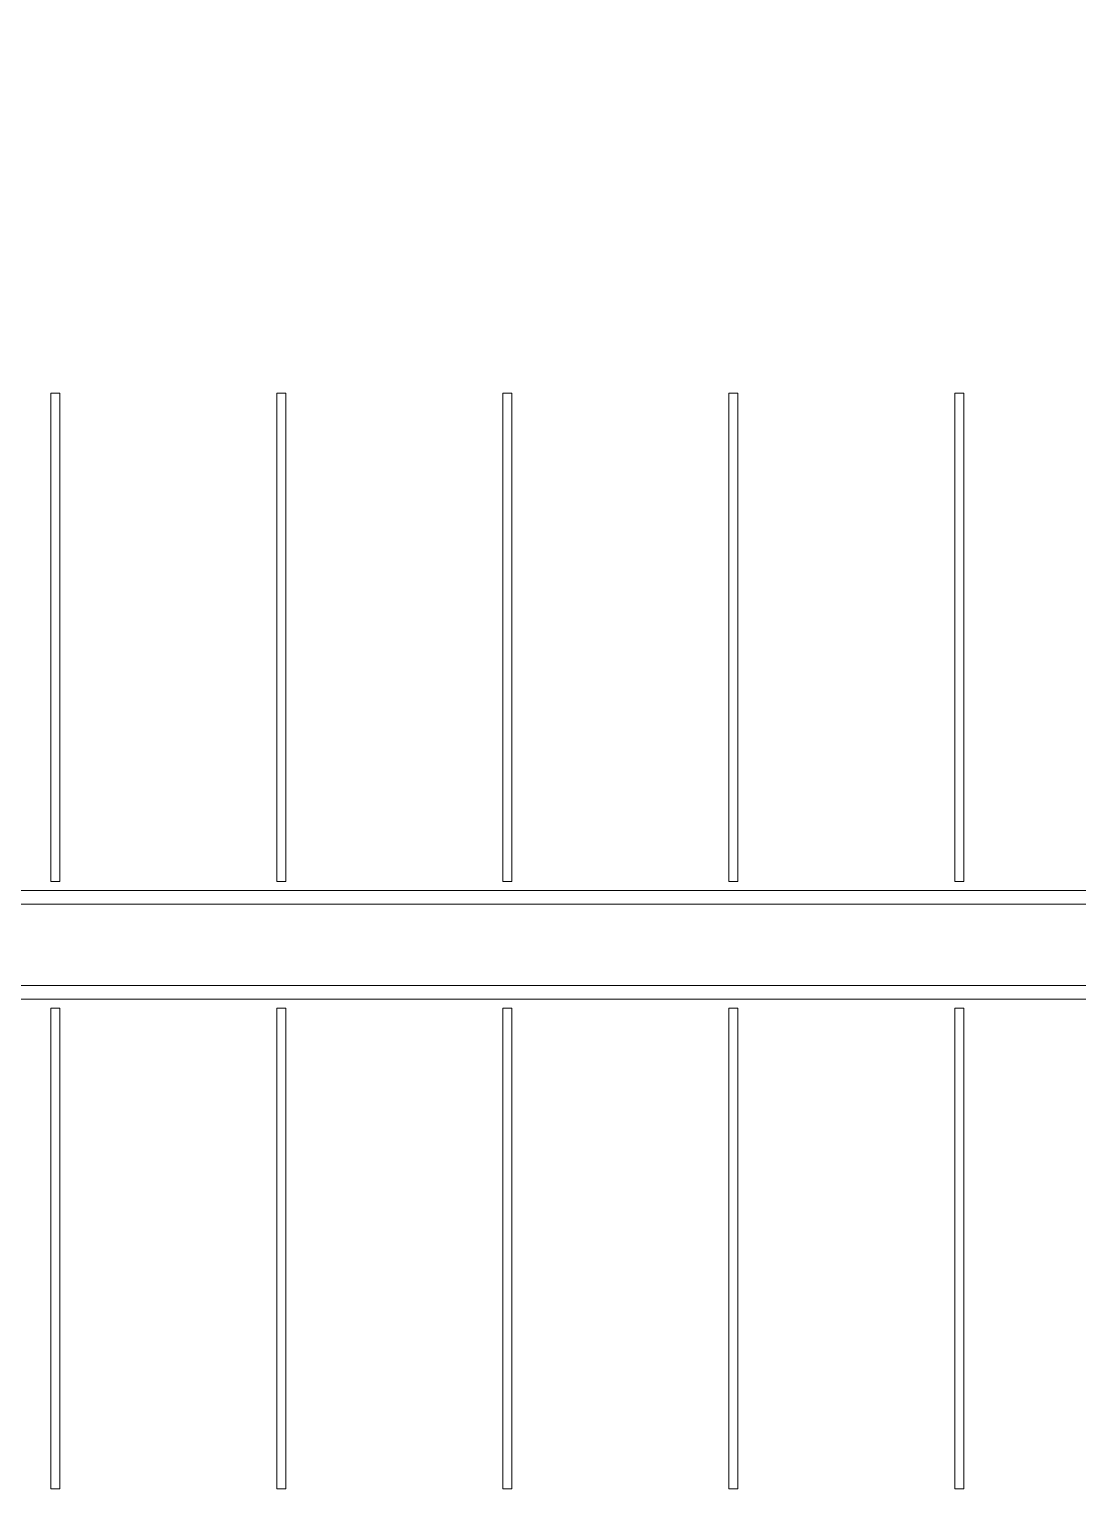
# Model space of a CAD drawing. Header units: metres. Extents: x -18745 to 220762, y -1579758 to -1356048.
# Drawn here: x 108078 to 119677, y -1495351 to -1479213 of the extents above; entities that cross this region are included whole.
import ezdxf

# ---------------------------------------------------------------- set-up
doc = ezdxf.new("R2010")
doc.units = ezdxf.units.M
doc.layers.add('PD-VENT', color=70, linetype='Continuous')
doc.layers.add('Tiles', color=252, linetype='Continuous', lineweight=5)

# ---------------------------------------------------------------- blocks, each defined once
blk = doc.blocks.new('A$C22ed9212')
at = {"layer": 'Tiles', "elevation": 0}
for points in [[(-531561, -487831), (-531561, -482331, -0.414214), (-530211, -480981), (-528824, -480981, -0.557537), (-526140, -485323), (-528597, -490235, 0.116434), (-529705, -494931), (-529705, -510931), (-369705, -510931), (-369705, -505431), (-369536, -505431, -0.414214), (-366536, -508431), (-366536, -514631)], [(-544303, -487981), (-531411, -487981), (-531411, -482331, -0.414214), (-530211, -481131), (-528824, -481131, -0.557537), (-526275, -485256), (-528731, -490168, 0.116434), (-529855, -494931), (-529855, -511081), (-369555, -511081), (-369555, -505581), (-369536, -505581, -0.414214), (-366686, -508431), (-366686, -514631)], [(-529855, -517544), (-529855, -511981), (-369555, -511981), (-369555, -517481), (-369536, -517481, 0.414214), (-366686, -514631), (-366686, -514631)]]:
    blk.add_lwpolyline(points, format="xyb", dxfattribs=at)
for points in [[(-417255, -505431), (-417155, -505431), (-417155, -510831), (-417255, -510831)], [(-414755, -505431), (-414655, -505431), (-414655, -510831), (-414755, -510831)], [(-412255, -505431), (-412155, -505431), (-412155, -510831), (-412255, -510831)], [(-409755, -505431), (-409655, -505431), (-409655, -510831), (-409755, -510831)], [(-407255, -505431), (-407155, -505431), (-407155, -510831), (-407255, -510831)], [(-417255, -517544), (-417155, -517544), (-417155, -512231), (-417255, -512231)], [(-414755, -517544), (-414655, -517544), (-414655, -512231), (-414755, -512231)], [(-412255, -517544), (-412155, -517544), (-412155, -512231), (-412255, -512231)], [(-409755, -517544), (-409655, -517544), (-409655, -512231), (-409755, -512231)], [(-407255, -517544), (-407155, -517544), (-407155, -512231), (-407255, -512231)]]:
    blk.add_lwpolyline(points, close=True, dxfattribs=at)
blk.add_lwpolyline([(-529705, -517544), (-529705, -512131), (-369705, -512131), (-369705, -517544)], dxfattribs=at)

msp = doc.modelspace()

# ---------------------------------------------------------------- block references
at = {"layer": 'PD-VENT'}
msp.add_blockref('A$C22ed9212', (525571.7, -977806.6, 2.4), dxfattribs=at)

doc.saveas('drawing.dxf')
